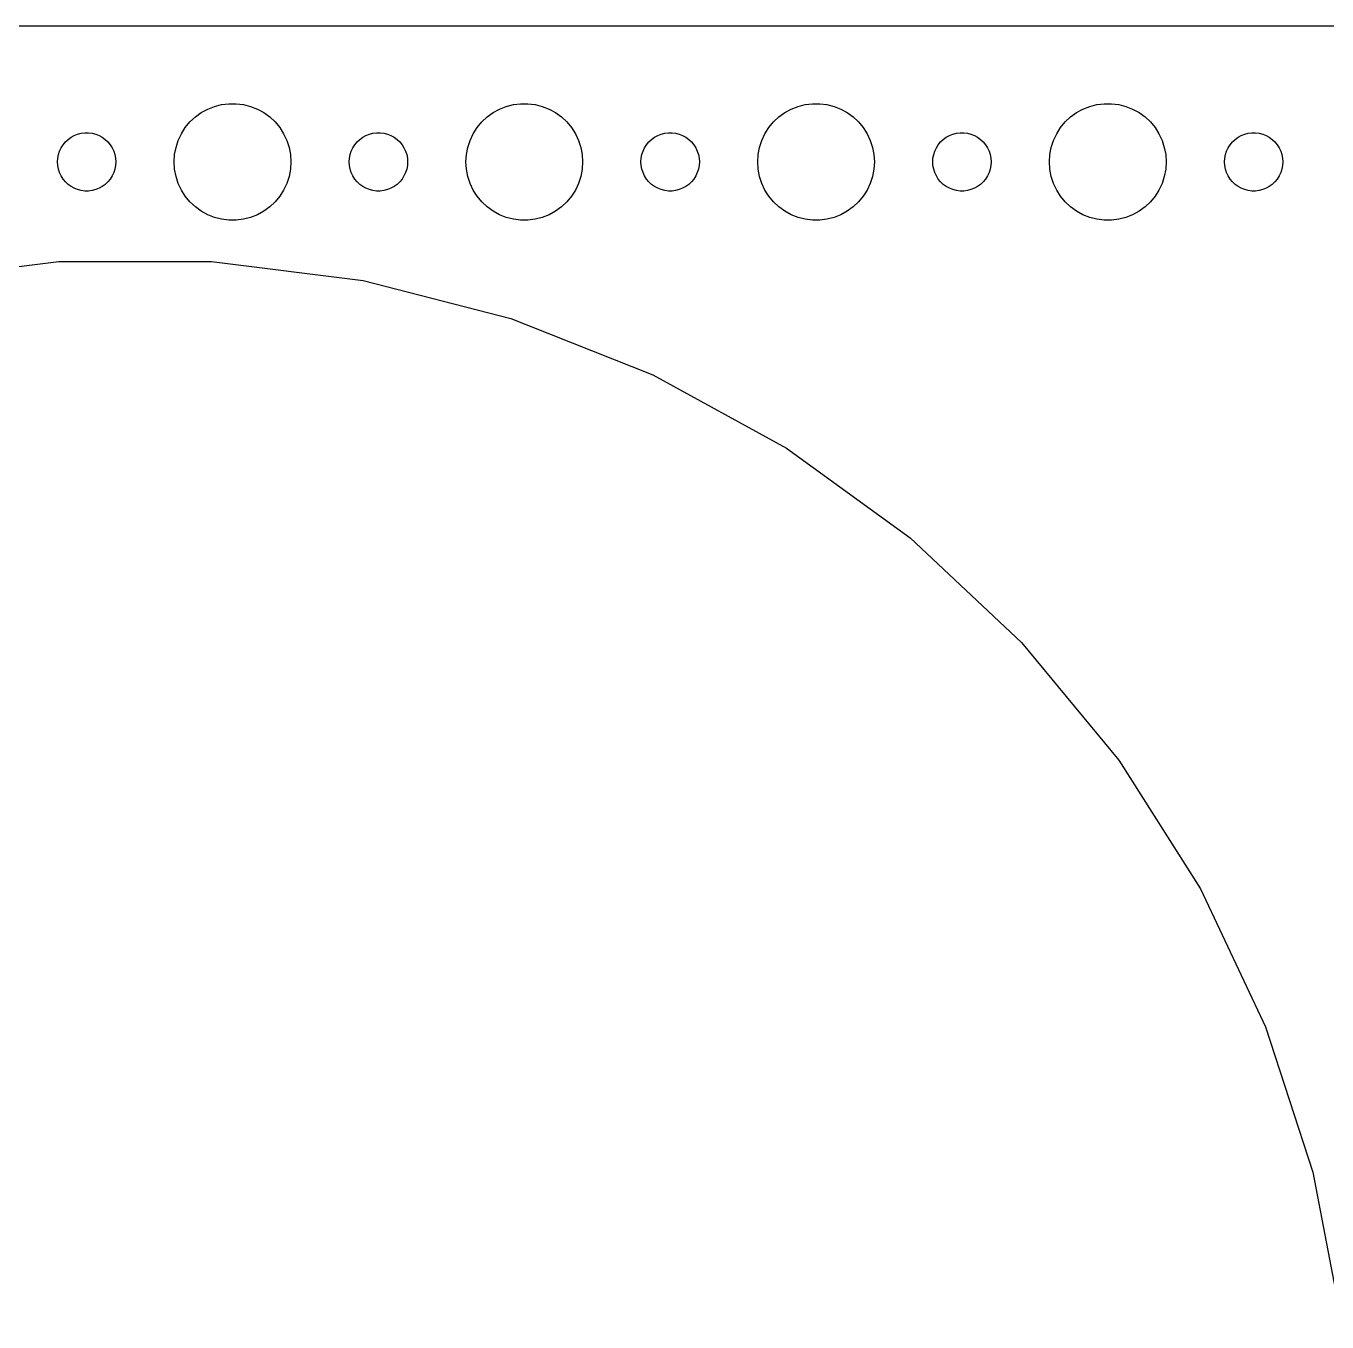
# Model space of a CAD drawing. Header units: metres. Extents: x -142 to 142, y -74 to 74.
# Drawn here: x -70.6 to -3.7, y 7.8 to 74.5 of the extents above; entities that cross this region are included whole.
import ezdxf

# ---------------------------------------------------------------- set-up
doc = ezdxf.new("R2010")
doc.units = ezdxf.units.M

msp = doc.modelspace()

# ---------------------------------------------------------------- linework, layer by layer
for p, q in [((137.314, 74.4901), (-137.314, 74.4901)), ((-61.2773, 70.2145), (-60.927, 70.3532)), ((-60.927, 70.3532), (-60.5621, 70.4469)), ((-60.5621, 70.4469), (-60.1884, 70.4941)), ((-60.1884, 70.4941), (-59.8116, 70.4941)), ((-59.8116, 70.4941), (-59.4379, 70.4469)), ((-59.4379, 70.4469), (-59.0729, 70.3532)), ((-59.0729, 70.3532), (-58.7227, 70.2145)), ((-46.2773, 70.2145), (-45.927, 70.3532)), ((-45.927, 70.3532), (-45.5621, 70.4469)), ((-45.5621, 70.4469), (-45.1884, 70.4941)), ((-45.1884, 70.4941), (-44.8116, 70.4941)), ((-44.8116, 70.4941), (-44.4379, 70.4469)), ((-44.4379, 70.4469), (-44.0729, 70.3532)), ((-44.0729, 70.3532), (-43.7227, 70.2145)), ((-31.2773, 70.2145), (-30.927, 70.3532)), ((-30.927, 70.3532), (-30.5621, 70.4469)), ((-30.5621, 70.4469), (-30.1884, 70.4941)), ((-30.1884, 70.4941), (-29.8116, 70.4941)), ((-29.8116, 70.4941), (-29.4379, 70.4469)), ((-29.4379, 70.4469), (-29.0729, 70.3532)), ((-29.0729, 70.3532), (-28.7227, 70.2145)), ((-16.2773, 70.2145), (-15.927, 70.3532)), ((-15.927, 70.3532), (-15.5621, 70.4469)), ((-15.5621, 70.4469), (-15.1884, 70.4941)), ((-15.1884, 70.4941), (-14.8116, 70.4941)), ((-14.8116, 70.4941), (-14.4379, 70.4469)), ((-14.4379, 70.4469), (-14.0729, 70.3532)), ((-14.0729, 70.3532), (-13.7227, 70.2145)), ((-62.1869, 69.5536), (-61.9123, 69.8115)), ((-61.9123, 69.8115), (-61.6075, 70.033)), ((-61.6075, 70.033), (-61.2773, 70.2145)), ((-58.7227, 70.2145), (-58.3925, 70.033)), ((-58.3925, 70.033), (-58.0877, 69.8115)), ((-58.0877, 69.8115), (-57.8131, 69.5536)), ((-47.1869, 69.5536), (-46.9123, 69.8115)), ((-46.9123, 69.8115), (-46.6075, 70.033)), ((-46.6075, 70.033), (-46.2773, 70.2145)), ((-43.7227, 70.2145), (-43.3925, 70.033)), ((-43.3925, 70.033), (-43.0877, 69.8115)), ((-43.0877, 69.8115), (-42.8131, 69.5536)), ((-32.1869, 69.5536), (-31.9123, 69.8115)), ((-31.9123, 69.8115), (-31.6075, 70.033)), ((-31.6075, 70.033), (-31.2773, 70.2145)), ((-28.7227, 70.2145), (-28.3925, 70.033)), ((-28.3925, 70.033), (-28.0877, 69.8115)), ((-28.0877, 69.8115), (-27.8131, 69.5536)), ((-17.1869, 69.5536), (-16.9123, 69.8115)), ((-16.9123, 69.8115), (-16.6075, 70.033)), ((-16.6075, 70.033), (-16.2773, 70.2145)), ((-13.7227, 70.2145), (-13.3925, 70.033)), ((-13.3925, 70.033), (-13.0877, 69.8115)), ((-13.0877, 69.8115), (-12.8131, 69.5536)), ((-68.1387, 68.8572), (-67.9635, 68.9266)), ((-67.9635, 68.9266), (-67.7811, 68.9734)), ((-67.7811, 68.9734), (-67.5942, 68.997)), ((-67.5942, 68.997), (-67.4058, 68.997)), ((-67.4058, 68.997), (-67.2189, 68.9734)), ((-67.2189, 68.9734), (-67.0365, 68.9266)), ((-67.0365, 68.9266), (-66.8613, 68.8572)), ((-62.7893, 68.6044), (-62.6289, 68.9453)), ((-62.6289, 68.9453), (-62.427, 69.2634)), ((-62.427, 69.2634), (-62.1869, 69.5536)), ((-57.8131, 69.5536), (-57.5729, 69.2634)), ((-57.5729, 69.2634), (-57.3711, 68.9453)), ((-57.3711, 68.9453), (-57.2107, 68.6044)), ((-53.1387, 68.8572), (-52.9635, 68.9266)), ((-52.9635, 68.9266), (-52.7811, 68.9734)), ((-52.7811, 68.9734), (-52.5942, 68.997)), ((-52.5942, 68.997), (-52.4058, 68.997)), ((-52.4058, 68.997), (-52.2189, 68.9734)), ((-52.2189, 68.9734), (-52.0365, 68.9266)), ((-52.0365, 68.9266), (-51.8613, 68.8572)), ((-47.7893, 68.6044), (-47.6289, 68.9453)), ((-47.6289, 68.9453), (-47.427, 69.2634)), ((-47.427, 69.2634), (-47.1869, 69.5536)), ((-42.8131, 69.5536), (-42.5729, 69.2634)), ((-42.5729, 69.2634), (-42.3711, 68.9453)), ((-42.3711, 68.9453), (-42.2107, 68.6044)), ((-38.1387, 68.8572), (-37.9635, 68.9266)), ((-37.9635, 68.9266), (-37.7811, 68.9734)), ((-37.7811, 68.9734), (-37.5942, 68.997)), ((-37.5942, 68.997), (-37.4058, 68.997)), ((-37.4058, 68.997), (-37.2189, 68.9734)), ((-37.2189, 68.9734), (-37.0365, 68.9266)), ((-37.0365, 68.9266), (-36.8613, 68.8572)), ((-32.7893, 68.6044), (-32.6289, 68.9453)), ((-32.6289, 68.9453), (-32.427, 69.2634)), ((-32.427, 69.2634), (-32.1869, 69.5536)), ((-27.8131, 69.5536), (-27.5729, 69.2634)), ((-27.5729, 69.2634), (-27.3711, 68.9453)), ((-27.3711, 68.9453), (-27.2107, 68.6044)), ((-23.1387, 68.8572), (-22.9635, 68.9266)), ((-22.9635, 68.9266), (-22.7811, 68.9734)), ((-22.7811, 68.9734), (-22.5942, 68.997)), ((-22.5942, 68.997), (-22.4058, 68.997)), ((-22.4058, 68.997), (-22.2189, 68.9734)), ((-22.2189, 68.9734), (-22.0365, 68.9266)), ((-22.0365, 68.9266), (-21.8613, 68.8572)), ((-17.7893, 68.6044), (-17.6289, 68.9453)), ((-17.6289, 68.9453), (-17.427, 69.2634)), ((-17.427, 69.2634), (-17.1869, 69.5536)), ((-12.8131, 69.5536), (-12.5729, 69.2634)), ((-12.5729, 69.2634), (-12.3711, 68.9453)), ((-12.3711, 68.9453), (-12.2107, 68.6044)), ((-8.13866, 68.8572), (-7.96352, 68.9266)), ((-7.96352, 68.9266), (-7.78107, 68.9734)), ((-7.78107, 68.9734), (-7.59418, 68.997)), ((-7.59418, 68.997), (-7.40581, 68.997)), ((-7.40581, 68.997), (-7.21892, 68.9734)), ((-7.21892, 68.9734), (-7.03647, 68.9266)), ((-7.03647, 68.9266), (-6.86133, 68.8572)), ((-68.8145, 68.2226), (-68.7135, 68.3817)), ((-68.7135, 68.3817), (-68.5934, 68.5268)), ((-68.5934, 68.5268), (-68.4561, 68.6558)), ((-68.4561, 68.6558), (-68.3037, 68.7665)), ((-68.3037, 68.7665), (-68.1387, 68.8572)), ((-66.8613, 68.8572), (-66.6963, 68.7665)), ((-66.6963, 68.7665), (-66.5439, 68.6558)), ((-66.5439, 68.6558), (-66.4065, 68.5268)), ((-66.4065, 68.5268), (-66.2865, 68.3817)), ((-66.2865, 68.3817), (-66.1855, 68.2226)), ((-62.9763, 67.876), (-62.9057, 68.2461)), ((-62.9057, 68.2461), (-62.7893, 68.6044)), ((-57.2107, 68.6044), (-57.0942, 68.2461)), ((-57.0942, 68.2461), (-57.0237, 67.876)), ((-53.8145, 68.2226), (-53.7135, 68.3817)), ((-53.7135, 68.3817), (-53.5934, 68.5268)), ((-53.5934, 68.5268), (-53.4561, 68.6558)), ((-53.4561, 68.6558), (-53.3037, 68.7665)), ((-53.3037, 68.7665), (-53.1387, 68.8572)), ((-51.8613, 68.8572), (-51.6963, 68.7665)), ((-51.6963, 68.7665), (-51.5439, 68.6558)), ((-51.5439, 68.6558), (-51.4065, 68.5268)), ((-51.4065, 68.5268), (-51.2865, 68.3817)), ((-51.2865, 68.3817), (-51.1855, 68.2226)), ((-47.9763, 67.876), (-47.9057, 68.2461)), ((-47.9057, 68.2461), (-47.7893, 68.6044)), ((-42.2107, 68.6044), (-42.0942, 68.2461)), ((-42.0942, 68.2461), (-42.0237, 67.876)), ((-38.8145, 68.2226), (-38.7135, 68.3817)), ((-38.7135, 68.3817), (-38.5934, 68.5268)), ((-38.5934, 68.5268), (-38.4561, 68.6558)), ((-38.4561, 68.6558), (-38.3037, 68.7665)), ((-38.3037, 68.7665), (-38.1387, 68.8572)), ((-36.8613, 68.8572), (-36.6963, 68.7665)), ((-36.6963, 68.7665), (-36.5439, 68.6558)), ((-36.5439, 68.6558), (-36.4065, 68.5268)), ((-36.4065, 68.5268), (-36.2865, 68.3817)), ((-36.2865, 68.3817), (-36.1855, 68.2226)), ((-32.9763, 67.876), (-32.9057, 68.2461)), ((-32.9057, 68.2461), (-32.7893, 68.6044)), ((-27.2107, 68.6044), (-27.0942, 68.2461)), ((-27.0942, 68.2461), (-27.0237, 67.876)), ((-23.8145, 68.2226), (-23.7135, 68.3817)), ((-23.7135, 68.3817), (-23.5934, 68.5268)), ((-23.5934, 68.5268), (-23.4561, 68.6558)), ((-23.4561, 68.6558), (-23.3037, 68.7665)), ((-23.3037, 68.7665), (-23.1387, 68.8572)), ((-21.8613, 68.8572), (-21.6963, 68.7665)), ((-21.6963, 68.7665), (-21.5439, 68.6558)), ((-21.5439, 68.6558), (-21.4065, 68.5268)), ((-21.4065, 68.5268), (-21.2865, 68.3817)), ((-21.2865, 68.3817), (-21.1855, 68.2226)), ((-17.9763, 67.876), (-17.9057, 68.2461)), ((-17.9057, 68.2461), (-17.7893, 68.6044)), ((-12.2107, 68.6044), (-12.0942, 68.2461)), ((-12.0942, 68.2461), (-12.0237, 67.876)), ((-8.81445, 68.2226), (-8.71352, 68.3817)), ((-8.71352, 68.3817), (-8.59344, 68.5268)), ((-8.59344, 68.5268), (-8.45613, 68.6558)), ((-8.45613, 68.6558), (-8.30373, 68.7665)), ((-8.30373, 68.7665), (-8.13866, 68.8572)), ((-6.86133, 68.8572), (-6.69626, 68.7665)), ((-6.69626, 68.7665), (-6.54385, 68.6558)), ((-6.54385, 68.6558), (-6.40654, 68.5268)), ((-6.40654, 68.5268), (-6.28647, 68.3817)), ((-6.28647, 68.3817), (-6.18553, 68.2226)), ((-69, 67.5), (-68.9882, 67.688)), ((-68.9882, 67.688), (-68.9529, 67.873)), ((-68.9529, 67.873), (-68.8947, 68.0522)), ((-68.8947, 68.0522), (-68.8145, 68.2226)), ((-66.1855, 68.2226), (-66.1053, 68.0522)), ((-66.1053, 68.0522), (-66.0471, 67.873)), ((-66.0471, 67.873), (-66.0118, 67.688)), ((-66.0118, 67.688), (-66, 67.5)), ((-63, 67.5), (-62.9763, 67.876)), ((-57.0237, 67.876), (-57, 67.5)), ((-54, 67.5), (-53.9882, 67.688)), ((-53.9882, 67.688), (-53.9529, 67.873)), ((-53.9529, 67.873), (-53.8947, 68.0522)), ((-53.8947, 68.0522), (-53.8145, 68.2226)), ((-51.1855, 68.2226), (-51.1053, 68.0522)), ((-51.1053, 68.0522), (-51.0471, 67.873)), ((-51.0471, 67.873), (-51.0118, 67.688)), ((-51.0118, 67.688), (-51, 67.5)), ((-48, 67.5), (-47.9763, 67.876)), ((-42.0237, 67.876), (-42, 67.5)), ((-39, 67.5), (-38.9882, 67.688)), ((-38.9882, 67.688), (-38.9529, 67.873)), ((-38.9529, 67.873), (-38.8947, 68.0522)), ((-38.8947, 68.0522), (-38.8145, 68.2226)), ((-36.1855, 68.2226), (-36.1053, 68.0522)), ((-36.1053, 68.0522), (-36.0471, 67.873)), ((-36.0471, 67.873), (-36.0118, 67.688)), ((-36.0118, 67.688), (-36, 67.5)), ((-33, 67.5), (-32.9763, 67.876)), ((-27.0237, 67.876), (-27, 67.5)), ((-24, 67.5), (-23.9882, 67.688)), ((-23.9882, 67.688), (-23.9529, 67.873)), ((-23.9529, 67.873), (-23.8947, 68.0522)), ((-23.8947, 68.0522), (-23.8145, 68.2226)), ((-21.1855, 68.2226), (-21.1053, 68.0522)), ((-21.1053, 68.0522), (-21.0471, 67.873)), ((-21.0471, 67.873), (-21.0118, 67.688)), ((-21.0118, 67.688), (-21, 67.5)), ((-18, 67.5), (-17.9763, 67.876)), ((-12.0237, 67.876), (-12, 67.5)), ((-9, 67.5), (-8.98816, 67.688)), ((-8.98816, 67.688), (-8.95287, 67.873)), ((-8.95287, 67.873), (-8.89465, 68.0522)), ((-8.89465, 68.0522), (-8.81445, 68.2226)), ((-6.18553, 68.2226), (-6.10533, 68.0522)), ((-6.10533, 68.0522), (-6.04712, 67.873)), ((-6.04712, 67.873), (-6.01183, 67.688)), ((-6.01183, 67.688), (-6, 67.5)), ((-68.9882, 67.312), (-69, 67.5)), ((-68.9529, 67.127), (-68.9882, 67.312)), ((-68.8947, 66.9478), (-68.9529, 67.127)), ((-68.8145, 66.7774), (-68.8947, 66.9478)), ((-66.1053, 66.9478), (-66.1855, 66.7774)), ((-66.0471, 67.127), (-66.1053, 66.9478)), ((-66.0118, 67.312), (-66.0471, 67.127)), ((-66, 67.5), (-66.0118, 67.312)), ((-62.9763, 67.124), (-63, 67.5)), ((-62.9057, 66.7539), (-62.9763, 67.124)), ((-57.0237, 67.124), (-57.0942, 66.7539)), ((-57, 67.5), (-57.0237, 67.124)), ((-53.9882, 67.312), (-54, 67.5)), ((-53.9529, 67.127), (-53.9882, 67.312)), ((-53.8947, 66.9478), (-53.9529, 67.127)), ((-53.8145, 66.7774), (-53.8947, 66.9478)), ((-51.1053, 66.9478), (-51.1855, 66.7774)), ((-51.0471, 67.127), (-51.1053, 66.9478)), ((-51.0118, 67.312), (-51.0471, 67.127)), ((-51, 67.5), (-51.0118, 67.312)), ((-47.9763, 67.124), (-48, 67.5)), ((-47.9057, 66.7539), (-47.9763, 67.124)), ((-42.0237, 67.124), (-42.0942, 66.7539)), ((-42, 67.5), (-42.0237, 67.124)), ((-38.9882, 67.312), (-39, 67.5)), ((-38.9529, 67.127), (-38.9882, 67.312)), ((-38.8947, 66.9478), (-38.9529, 67.127)), ((-38.8145, 66.7774), (-38.8947, 66.9478)), ((-36.1053, 66.9478), (-36.1855, 66.7774)), ((-36.0471, 67.127), (-36.1053, 66.9478)), ((-36.0118, 67.312), (-36.0471, 67.127)), ((-36, 67.5), (-36.0118, 67.312)), ((-32.9763, 67.124), (-33, 67.5)), ((-32.9057, 66.7539), (-32.9763, 67.124)), ((-27.0237, 67.124), (-27.0942, 66.7539)), ((-27, 67.5), (-27.0237, 67.124)), ((-23.9882, 67.312), (-24, 67.5)), ((-23.9529, 67.127), (-23.9882, 67.312)), ((-23.8947, 66.9478), (-23.9529, 67.127)), ((-23.8145, 66.7774), (-23.8947, 66.9478)), ((-21.1053, 66.9478), (-21.1855, 66.7774)), ((-21.0471, 67.127), (-21.1053, 66.9478)), ((-21.0118, 67.312), (-21.0471, 67.127)), ((-21, 67.5), (-21.0118, 67.312)), ((-17.9763, 67.124), (-18, 67.5)), ((-17.9057, 66.7539), (-17.9763, 67.124)), ((-12.0237, 67.124), (-12.0942, 66.7539)), ((-12, 67.5), (-12.0237, 67.124)), ((-8.98816, 67.312), (-9, 67.5)), ((-8.95287, 67.127), (-8.98816, 67.312)), ((-8.89465, 66.9478), (-8.95287, 67.127)), ((-8.81445, 66.7774), (-8.89465, 66.9478)), ((-6.10533, 66.9478), (-6.18553, 66.7774)), ((-6.04712, 67.127), (-6.10533, 66.9478)), ((-6.01183, 67.312), (-6.04712, 67.127)), ((-6, 67.5), (-6.01183, 67.312)), ((-68.7135, 66.6183), (-68.8145, 66.7774)), ((-68.5934, 66.4732), (-68.7135, 66.6183)), ((-68.4561, 66.3442), (-68.5934, 66.4732)), ((-68.3037, 66.2335), (-68.4561, 66.3442)), ((-68.1387, 66.1428), (-68.3037, 66.2335)), ((-66.6963, 66.2335), (-66.8613, 66.1428)), ((-66.5439, 66.3442), (-66.6963, 66.2335)), ((-66.4065, 66.4732), (-66.5439, 66.3442)), ((-66.2865, 66.6183), (-66.4065, 66.4732)), ((-66.1855, 66.7774), (-66.2865, 66.6183)), ((-62.7893, 66.3956), (-62.9057, 66.7539)), ((-62.6289, 66.0547), (-62.7893, 66.3956)), ((-57.2107, 66.3956), (-57.3711, 66.0547)), ((-57.0942, 66.7539), (-57.2107, 66.3956)), ((-53.7135, 66.6183), (-53.8145, 66.7774)), ((-53.5934, 66.4732), (-53.7135, 66.6183)), ((-53.4561, 66.3442), (-53.5934, 66.4732)), ((-53.3037, 66.2335), (-53.4561, 66.3442)), ((-53.1387, 66.1428), (-53.3037, 66.2335)), ((-51.6963, 66.2335), (-51.8613, 66.1428)), ((-51.5439, 66.3442), (-51.6963, 66.2335)), ((-51.4065, 66.4732), (-51.5439, 66.3442)), ((-51.2865, 66.6183), (-51.4065, 66.4732)), ((-51.1855, 66.7774), (-51.2865, 66.6183)), ((-47.7893, 66.3956), (-47.9057, 66.7539)), ((-47.6289, 66.0547), (-47.7893, 66.3956)), ((-42.2107, 66.3956), (-42.3711, 66.0547)), ((-42.0942, 66.7539), (-42.2107, 66.3956)), ((-38.7135, 66.6183), (-38.8145, 66.7774)), ((-38.5934, 66.4732), (-38.7135, 66.6183)), ((-38.4561, 66.3442), (-38.5934, 66.4732)), ((-38.3037, 66.2335), (-38.4561, 66.3442)), ((-38.1387, 66.1428), (-38.3037, 66.2335)), ((-36.6963, 66.2335), (-36.8613, 66.1428)), ((-36.5439, 66.3442), (-36.6963, 66.2335)), ((-36.4065, 66.4732), (-36.5439, 66.3442)), ((-36.2865, 66.6183), (-36.4065, 66.4732)), ((-36.1855, 66.7774), (-36.2865, 66.6183)), ((-32.7893, 66.3956), (-32.9057, 66.7539)), ((-32.6289, 66.0547), (-32.7893, 66.3956)), ((-27.2107, 66.3956), (-27.3711, 66.0547)), ((-27.0942, 66.7539), (-27.2107, 66.3956)), ((-23.7135, 66.6183), (-23.8145, 66.7774)), ((-23.5934, 66.4732), (-23.7135, 66.6183)), ((-23.4561, 66.3442), (-23.5934, 66.4732)), ((-23.3037, 66.2335), (-23.4561, 66.3442)), ((-23.1387, 66.1428), (-23.3037, 66.2335)), ((-21.6963, 66.2335), (-21.8613, 66.1428)), ((-21.5439, 66.3442), (-21.6963, 66.2335)), ((-21.4065, 66.4732), (-21.5439, 66.3442)), ((-21.2865, 66.6183), (-21.4065, 66.4732)), ((-21.1855, 66.7774), (-21.2865, 66.6183)), ((-17.7893, 66.3956), (-17.9057, 66.7539)), ((-17.6289, 66.0547), (-17.7893, 66.3956)), ((-12.2107, 66.3956), (-12.3711, 66.0547)), ((-12.0942, 66.7539), (-12.2107, 66.3956)), ((-8.71352, 66.6183), (-8.81445, 66.7774)), ((-8.59344, 66.4732), (-8.71352, 66.6183)), ((-8.45613, 66.3442), (-8.59344, 66.4732)), ((-8.30373, 66.2335), (-8.45613, 66.3442)), ((-8.13866, 66.1428), (-8.30373, 66.2335)), ((-6.69626, 66.2335), (-6.86133, 66.1428)), ((-6.54385, 66.3442), (-6.69626, 66.2335)), ((-6.40654, 66.4732), (-6.54385, 66.3442)), ((-6.28647, 66.6183), (-6.40654, 66.4732)), ((-6.18553, 66.7774), (-6.28647, 66.6183)), ((-67.9635, 66.0734), (-68.1387, 66.1428)), ((-67.7811, 66.0266), (-67.9635, 66.0734)), ((-67.5942, 66.003), (-67.7811, 66.0266)), ((-67.4058, 66.003), (-67.5942, 66.003)), ((-67.2189, 66.0266), (-67.4058, 66.003)), ((-67.0365, 66.0734), (-67.2189, 66.0266)), ((-66.8613, 66.1428), (-67.0365, 66.0734)), ((-62.427, 65.7366), (-62.6289, 66.0547)), ((-62.1869, 65.4464), (-62.427, 65.7366)), ((-57.5729, 65.7366), (-57.8131, 65.4464)), ((-57.3711, 66.0547), (-57.5729, 65.7366)), ((-52.9635, 66.0734), (-53.1387, 66.1428)), ((-52.7811, 66.0266), (-52.9635, 66.0734)), ((-52.5942, 66.003), (-52.7811, 66.0266)), ((-52.4058, 66.003), (-52.5942, 66.003)), ((-52.2189, 66.0266), (-52.4058, 66.003)), ((-52.0365, 66.0734), (-52.2189, 66.0266)), ((-51.8613, 66.1428), (-52.0365, 66.0734)), ((-47.427, 65.7366), (-47.6289, 66.0547)), ((-47.1869, 65.4464), (-47.427, 65.7366)), ((-42.5729, 65.7366), (-42.8131, 65.4464)), ((-42.3711, 66.0547), (-42.5729, 65.7366)), ((-37.9635, 66.0734), (-38.1387, 66.1428)), ((-37.7811, 66.0266), (-37.9635, 66.0734)), ((-37.5942, 66.003), (-37.7811, 66.0266)), ((-37.4058, 66.003), (-37.5942, 66.003)), ((-37.2189, 66.0266), (-37.4058, 66.003)), ((-37.0365, 66.0734), (-37.2189, 66.0266)), ((-36.8613, 66.1428), (-37.0365, 66.0734)), ((-32.427, 65.7366), (-32.6289, 66.0547)), ((-32.1869, 65.4464), (-32.427, 65.7366)), ((-27.5729, 65.7366), (-27.8131, 65.4464)), ((-27.3711, 66.0547), (-27.5729, 65.7366)), ((-22.9635, 66.0734), (-23.1387, 66.1428)), ((-22.7811, 66.0266), (-22.9635, 66.0734)), ((-22.5942, 66.003), (-22.7811, 66.0266)), ((-22.4058, 66.003), (-22.5942, 66.003)), ((-22.2189, 66.0266), (-22.4058, 66.003)), ((-22.0365, 66.0734), (-22.2189, 66.0266)), ((-21.8613, 66.1428), (-22.0365, 66.0734)), ((-17.427, 65.7366), (-17.6289, 66.0547)), ((-17.1869, 65.4464), (-17.427, 65.7366)), ((-12.5729, 65.7366), (-12.8131, 65.4464)), ((-12.3711, 66.0547), (-12.5729, 65.7366)), ((-7.96352, 66.0734), (-8.13866, 66.1428)), ((-7.78107, 66.0266), (-7.96352, 66.0734)), ((-7.59418, 66.003), (-7.78107, 66.0266)), ((-7.40581, 66.003), (-7.59418, 66.003)), ((-7.21892, 66.0266), (-7.40581, 66.003)), ((-7.03647, 66.0734), (-7.21892, 66.0266)), ((-6.86133, 66.1428), (-7.03647, 66.0734)), ((-61.9123, 65.1885), (-62.1869, 65.4464)), ((-61.6075, 64.967), (-61.9123, 65.1885)), ((-61.2773, 64.7855), (-61.6075, 64.967)), ((-58.3925, 64.967), (-58.7227, 64.7855)), ((-58.0877, 65.1885), (-58.3925, 64.967)), ((-57.8131, 65.4464), (-58.0877, 65.1885)), ((-46.9123, 65.1885), (-47.1869, 65.4464)), ((-46.6075, 64.967), (-46.9123, 65.1885)), ((-46.2773, 64.7855), (-46.6075, 64.967)), ((-43.3925, 64.967), (-43.7227, 64.7855)), ((-43.0877, 65.1885), (-43.3925, 64.967)), ((-42.8131, 65.4464), (-43.0877, 65.1885)), ((-31.9123, 65.1885), (-32.1869, 65.4464)), ((-31.6075, 64.967), (-31.9123, 65.1885)), ((-31.2773, 64.7855), (-31.6075, 64.967)), ((-28.3925, 64.967), (-28.7227, 64.7855)), ((-28.0877, 65.1885), (-28.3925, 64.967)), ((-27.8131, 65.4464), (-28.0877, 65.1885)), ((-16.9123, 65.1885), (-17.1869, 65.4464)), ((-16.6075, 64.967), (-16.9123, 65.1885)), ((-16.2773, 64.7855), (-16.6075, 64.967)), ((-13.3925, 64.967), (-13.7227, 64.7855)), ((-13.0877, 65.1885), (-13.3925, 64.967)), ((-12.8131, 65.4464), (-13.0877, 65.1885)), ((-60.927, 64.6468), (-61.2773, 64.7855)), ((-60.5621, 64.5531), (-60.927, 64.6468)), ((-60.1884, 64.5059), (-60.5621, 64.5531)), ((-59.8116, 64.5059), (-60.1884, 64.5059)), ((-59.4379, 64.5531), (-59.8116, 64.5059)), ((-59.0729, 64.6468), (-59.4379, 64.5531)), ((-58.7227, 64.7855), (-59.0729, 64.6468)), ((-45.927, 64.6468), (-46.2773, 64.7855)), ((-45.5621, 64.5531), (-45.927, 64.6468)), ((-45.1884, 64.5059), (-45.5621, 64.5531)), ((-44.8116, 64.5059), (-45.1884, 64.5059)), ((-44.4379, 64.5531), (-44.8116, 64.5059)), ((-44.0729, 64.6468), (-44.4379, 64.5531)), ((-43.7227, 64.7855), (-44.0729, 64.6468)), ((-30.927, 64.6468), (-31.2773, 64.7855)), ((-30.5621, 64.5531), (-30.927, 64.6468)), ((-30.1884, 64.5059), (-30.5621, 64.5531)), ((-29.8116, 64.5059), (-30.1884, 64.5059)), ((-29.4379, 64.5531), (-29.8116, 64.5059)), ((-29.0729, 64.6468), (-29.4379, 64.5531)), ((-28.7227, 64.7855), (-29.0729, 64.6468)), ((-15.927, 64.6468), (-16.2773, 64.7855)), ((-15.5621, 64.5531), (-15.927, 64.6468)), ((-15.1884, 64.5059), (-15.5621, 64.5531)), ((-14.8116, 64.5059), (-15.1884, 64.5059)), ((-14.4379, 64.5531), (-14.8116, 64.5059)), ((-14.0729, 64.6468), (-14.4379, 64.5531)), ((-13.7227, 64.7855), (-14.0729, 64.6468)), ((-76.7113, 61.3929), (-68.9244, 62.3767)), ((-68.9244, 62.3767), (-61.0756, 62.3767)), ((-61.0756, 62.3767), (-53.2887, 61.3929)), ((-53.2887, 61.3929), (-45.6864, 59.441)), ((-45.6864, 59.441), (-38.3888, 56.5517)), ((-38.3888, 56.5517), (-31.5108, 52.7705)), ((-31.5108, 52.7705), (-25.161, 48.1571)), ((-25.161, 48.1571), (-19.4395, 42.7842)), ((-19.4395, 42.7842), (-14.4364, 36.7366)), ((-14.4364, 36.7366), (-10.2308, 30.1096)), ((-10.2308, 30.1096), (-6.88896, 23.0078)), ((-6.88896, 23.0078), (-4.46355, 15.5431)), ((-4.46355, 15.5431), (-2.99283, 7.83331))]:
    msp.add_line(p, q)

doc.saveas('drawing.dxf')
